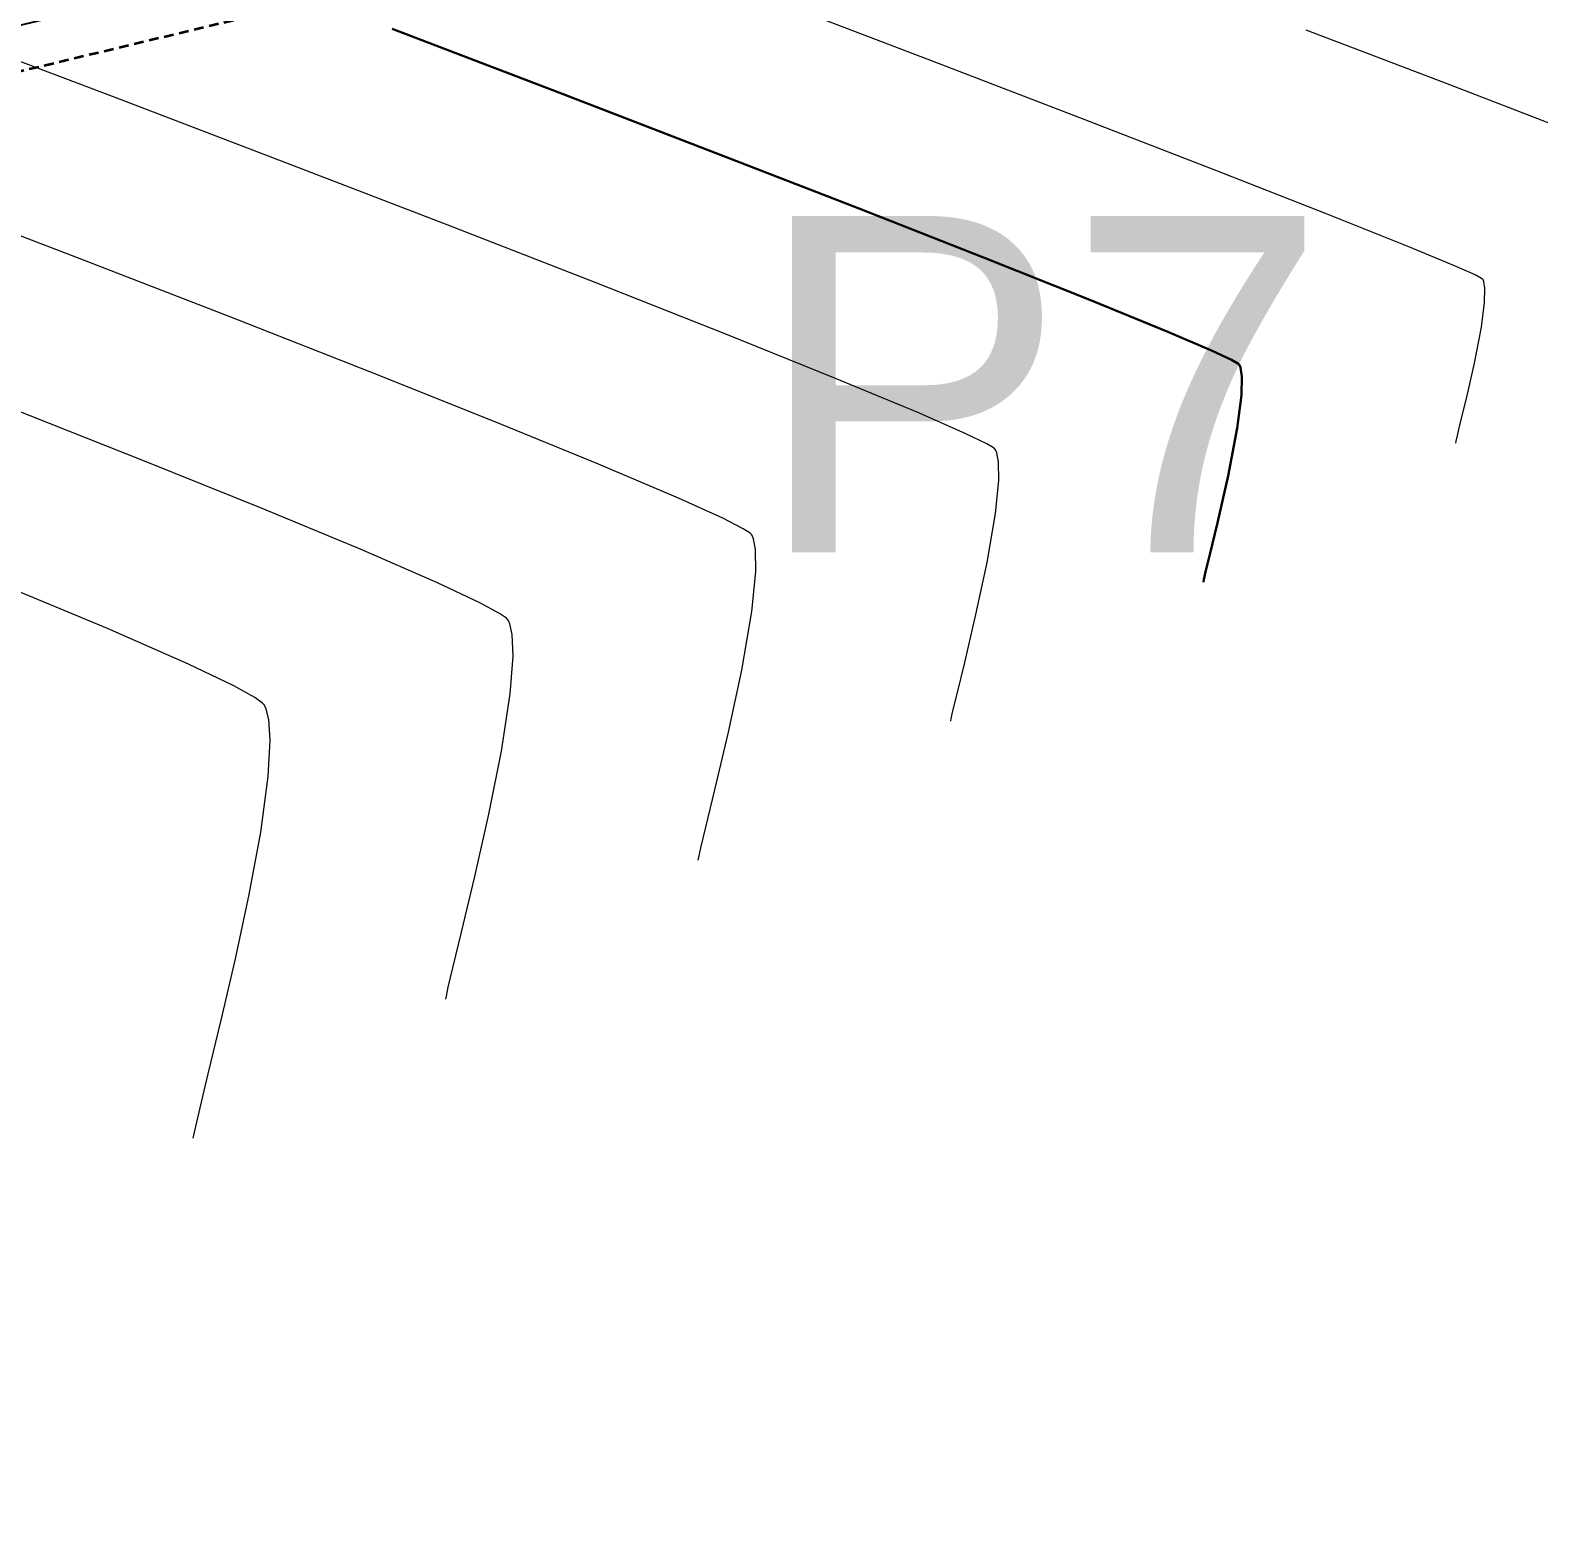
# Model space of a CAD drawing. Header units: millimetres. Extents: x 736950 to 740938, y 8500595 to 8502163.
# Drawn here: x 737953.38 to 737980.3, y 8501213.24 to 8501239.76 of the extents above; entities that cross this region are included whole.
import ezdxf
from ezdxf.enums import TextEntityAlignment as Align

# ---------------------------------------------------------------- set-up
doc = ezdxf.new("R2010")
doc.units = ezdxf.units.MM
doc.linetypes.add('DASHED', pattern=[0.75, 0.5, -0.25])
for name, color, linetype, lineweight in [('CONT-MJR', 80, 'Continuous', 30), ('CONT-MNR', 96, 'Continuous', 15), ('COTAS', 40, 'Continuous', 5), ('CUADROS', 9, 'Continuous', 20), ('PERIMETRO', 7, 'Continuous', 35), ('pista', 251, 'Continuous', 5)]:
    doc.layers.add(name, color=color, linetype=linetype, lineweight=lineweight)
doc.styles.add('COTAS', font='arial.ttf')
doc.styles.add('CUADROS', font='arial.ttf')
doc.dimstyles.new('Copy of GenDist', dxfattribs={"dimtxt": 2, "dimasz": 2, "dimexe": 0.18, "dimexo": 0.0625, "dimgap": 1, "dimtad": 2, "dimdec": 3, "dimzin": 1, "dimdsep": 46, "dimtxsty": 'COTAS', "dimcen": 0.09, "dimadec": 3, "dimazin": 0, "dimtfac": 1, "dimtdec": 3, "dimtofl": 0, "dimtmove": 0, "dimatfit": 3, "dimfxl": 1, "dimtolj": 1, "dimtzin": 0, "dimarcsym": 0})

# ---------------------------------------------------------------- blocks, each defined once
blk = doc.blocks.new('*D155')
at = {"layer": 'COTAS', "color": 0, "lineweight": -2, "transparency": 16777216}
for p, q in [((737966.6579041376, 8501242.309450852), (737966.4448905829, 8501243.199841607)), ((737894.410769413, 8501225.781604614), (737964.5416599361, 8501242.55944087)), ((737892.6367909918, 8501224.600933155), (737892.4237774368, 8501225.491323913))]:
    blk.add_line(p, q, dxfattribs=at)
at = {"layer": 'COTAS', "color": 0, "transparency": 16777216}
for points in [[(737964.4641031495, 8501242.883626089), (737964.6192167227, 8501242.235255651), (737966.4867712476, 8501243.024781588)], [(737894.3332126264, 8501226.105789833), (737894.4883261996, 8501225.457419395), (737892.4656581015, 8501225.316263894)]]:
    blk.add_solid(points, dxfattribs=at)
at = {"layer": 'Defpoints', "color": 0, "transparency": 16777216}
for p in [(737966.4867712476, 8501243.024781588), (737966.6724460351, 8501242.248666123), (737892.6513328892, 8501224.540148428)]:
    blk.add_point(p, dxfattribs=at)
at = {"layer": 'COTAS', "color": 0, "transparency": 16777216, "insert": (737929.0059539131, 8501236.13619969), "char_height": 2, "attachment_point": 5, "rotation": 13.45433814943491, "style": 'COTAS'}
blk.add_mtext('\\A1;76.110', dxfattribs=at)

msp = doc.modelspace()

# ---------------------------------------------------------------- hatches: boundary and pattern name
at = {"layer": 'pista'}
h = msp.add_hatch(dxfattribs=at)
h.set_pattern_fill('HONEY', color=256, scale=3, angle=9.94991650582834, style=0)
h.set_pattern_definition([(9.94991650582834, (1479841.21072825, -18.49207214638591), (0.4979252195647159, 0.4170677100899267), [0.375, -0.75]), (129.9499165058283, (1479841.21072825, -18.49207214638591), (-0.6101538418184378, 0.222682034283025), [0.3749999999999999, -0.7499999999999998]), (69.94991650582834, (1479841.21072825, -18.49207214638591), (-0.112228622253722, 0.6397497443729518), [-0.75, 0.375])])
h.paths.add_polyline_path([(737744.7999806425, 8501250.923935566), (737743.4751223363, 8501250.754223157), (737756.465848178, 8501242.026572531), (737763.5739612179, 8501242.006896213), (737770.002546867, 8501243.455222024), (737769.8468594846, 8501244.342704736), (737763.4750639071, 8501242.907173423), (737756.7405500773, 8501242.925815564)])
h.paths.add_polyline_path([(737794.2809870465, 8501256.017245878), (737809.7820272583, 8501263.709828075), (737823.391616501, 8501273.483615467), (737837.0791595323, 8501280.557800073), (737851.5530432165, 8501285.77819753), (737870.8510758049, 8501293.050216693, -0.9976846880626209), (737871.0089264096, 8501292.63424804), (737865.2748787645, 8501289.581801567, 0.7845063948290762), (737866.1540430214, 8501286.121818589), (737883.2588851704, 8501291.348365877), (737897.4188924351, 8501296.516943583), (737903.2981396064, 8501301.44146652, -0.5512150924587264), (737904.1219025984, 8501301.177325813), (737906.855912117, 8501297.98174819, 0.5618964424650519), (737910.2738656431, 8501298.536066804), (737914.22079628, 8501308.558674501), (737925.6412323939, 8501300.72656757, 0.340189525830376), (737928.7023693406, 8501300.894137181), (737936.9171069289, 8501306.117412793, -0.358727273887905), (737938.1716059428, 8501305.962964654), (737943.1732157968, 8501301.051021611, 0.3417074120720416), (737946.0555081918, 8501300.709858142), (737955.8779356404, 8501307.072689936), (737971.8320576148, 8501314.464803053), (737988.5677626224, 8501323.411181662), (738023.1375471824, 8501336.282937778), (738044.4246208373, 8501357.728329657), (738061.4456776979, 8501362.208386911), (738078.9085143938, 8501363.070318012), (738112.0997810266, 8501372.051506756), (738118.6561313582, 8501373.365123207), (738128.3493353954, 8501376.976906104), (738155.2251721952, 8501366.826195797), (738176.6167526407, 8501363.543890122), (738193.8053773039, 8501353.328603027), (738204.7313956148, 8501340.877429372), (738207.705198212, 8501335.751671141), (738214.35685511, 8501331.742925933), (738229.9282901662, 8501313.374534177), (738233.5603594936, 8501308.186787868), (738234.53883727, 8501308.358438132), (738230.6417003467, 8501313.924784988), (738214.9478837823, 8501332.43754055), (738208.3676942562, 8501336.403214611), (738205.4657963786, 8501341.405035153), (738194.387784551, 8501354.029418997), (738176.9261677533, 8501364.406946706), (738155.4549153853, 8501367.70147717), (738128.3514754312, 8501377.93815071), (738118.4090486554, 8501374.233504975), (738111.8936108743, 8501372.928085677), (738078.7671659255, 8501363.964436961), (738061.3074614278, 8501363.102660457), (738043.958527311, 8501358.536303693), (738022.6381405202, 8501337.057350922), (737988.196920163, 8501324.233464561), (737971.4304040315, 8501315.270615296), (737955.4419368334, 8501307.862588815), (737945.5806043665, 8501301.47455489, -0.3391433520832071), (737943.8038299843, 8501301.693147572), (737938.8116631231, 8501306.59581691, 0.3560082385246841), (737936.4342009705, 8501306.876887502), (737928.158540546, 8501301.61487459, -0.3502196171718997), (737926.1502499409, 8501301.468794718), (737914.5128481541, 8501309.44969617, 0.4302069892023044), (737913.4330382891, 8501309.014522241), (737909.4507249827, 8501298.90206584, -0.5704007069138802), (737907.5397775185, 8501298.566836312), (737904.9064502402, 8501301.644734057, 0.4931454261128044), (737902.7202336333, 8501302.131411942), (737896.9620044216, 8501297.308254998), (737882.9728831241, 8501292.20205278), (737866.0373022418, 8501287.027224885, -0.7384715771871906), (737865.6977918843, 8501288.787355538), (737871.5108758068, 8501291.881875956, 0.9119586051647783), (737870.5337161538, 8501293.892406015), (737851.2416702455, 8501286.62264278), (737836.7183275839, 8501281.384406622), (737822.9200107896, 8501274.252970394), (737809.3164408724, 8501264.483505804), (737793.8201376351, 8501256.79327439), (737778.9884914039, 8501246.402265295), (737769.846859484, 8501244.34270474), (737770.0025468671, 8501243.455222024), (737779.3594973255, 8501245.563292695)])
h.paths.add_polyline_path([(738260.5182952256, 8501271.251537092), (738234.538837269, 8501308.358438132), (738233.56035949, 8501308.186787868), (738259.6897886079, 8501270.86568047), (738269.3749442189, 8501234.589470252), (738274.5057655985, 8501215.583008338), (738279.7983711922, 8501189.602392923), (738280.7089290785, 8501189.641305126), (738275.382018582, 8501215.790318219), (738270.2441657205, 8501234.822827347)])

# ---------------------------------------------------------------- linework, layer by layer
at = {"layer": 'CONT-MJR', "extrusion": (0.3567580786924762, 0.9341968065068801, 0), "elevation": 8205104.188074804}
msp.add_lwpolyline([(2343483.0632021, 3590.000000000003), (2343486.243770806, 3590.000000000003)], dxfattribs=at)
at = {"layer": 'CONT-MJR', "extrusion": (-0.3589774543169796, -0.9333462311983163, 0), "elevation": -8199511.061067911}
msp.add_lwpolyline([(-2362975.205931092, 3590.000000000003), (-2362978.197974493, 3590.000000000003)], dxfattribs=at)
at = {"layer": 'CONT-MJR', "extrusion": (-0.3616185628577819, -0.9323261312419986, 0), "elevation": -8192787.996254339}
msp.add_lwpolyline([(-2386177.962106901, 3590.00000000001), (-2386180.695766964, 3590.00000000001)], dxfattribs=at)
at = {"layer": 'CONT-MJR', "extrusion": (-0.3650460350281111, -0.9309894694948249, 0), "elevation": -8183954.083818959}
msp.add_lwpolyline([(-2416299.722278249, 3590.00000000001), (-2416302.127706073, 3590.00000000001)], dxfattribs=at)
at = {"layer": 'CONT-MJR', "extrusion": (-0.3699996203476223, -0.929031905233946, 0), "elevation": -8170967.967934499}
msp.add_lwpolyline([(-2459853.935757729, 3590.00000000001), (-2459855.943124973, 3590.00000000001)], dxfattribs=at)
at = {"layer": 'CONT-MJR', "elevation": 3590}
for points in [[(737973.6825775583, 8501234.378754782), (737972.257474123, 8501234.961196687)], [(737974.9310659154, 8501233.813806303), (737974.8145476612, 8501233.8800528)], [(737974.9522300123, 8501233.794386344), (737974.9310659154, 8501233.813806303)], [(737974.9755996445, 8501233.739195863), (737974.9522300123, 8501233.794386344)], [(737975.0016130006, 8501233.581520382), (737974.9755996445, 8501233.739195863)], [(737974.9952047159, 8501233.244522236), (737975.0016130006, 8501233.581520382)], [(737974.9197428693, 8501232.657323385), (737974.9952047159, 8501233.244522236)], [(737974.3149259738, 8501229.914076744), (737974.3231625637, 8501229.957416665)], [(737974.3231625637, 8501229.957416665), (737974.3538224328, 8501230.093842871)]]:
    msp.add_lwpolyline(points, dxfattribs=at)
at = {"layer": 'CONT-MJR', "extrusion": (0.3936325137721123, 0.9192678848417626, 0), "elevation": 8105402.181672658}
msp.add_lwpolyline([(2667965.904409476, 3590.00000000001), (2667966.75242319, 3590.00000000001)], dxfattribs=at)
at = {"layer": 'CONT-MJR', "extrusion": (-0.42380188736115, -0.9057549118106549, 0), "elevation": -8012789.462539272}
msp.add_lwpolyline([(-2934414.650195828, 3590.00000000001), (-2934415.039283785, 3590.00000000001)], dxfattribs=at)
at = {"layer": 'CONT-MJR', "extrusion": (0.9819478429267731, -0.1891518801689729, 0), "elevation": -883371.2603110232}
msp.add_lwpolyline([(8487355.548991201, 3590), (8487356.41366425, 3590)], dxfattribs=at)
at = {"layer": 'CONT-MJR', "extrusion": (0.9750941442725463, -0.2217913654888099, 0), "elevation": -1165904.947710583}
msp.add_lwpolyline([(8453176.923935004, 3590.00000000001), (8453177.784208683, 3590.00000000001)], dxfattribs=at)
at = {"layer": 'CONT-MJR', "extrusion": (0.9719718715874895, -0.2350971731916673, 0), "elevation": -1281324.850054927}
msp.add_lwpolyline([(8436452.52975868, 3590), (8436453.110346489, 3590)], dxfattribs=at)
at = {"layer": 'CONT-MJR', "extrusion": (0.9721250479132164, -0.2344629847539408, 0), "elevation": -1275820.427814067}
msp.add_lwpolyline([(8437286.381967349, 3590), (8437286.702146148, 3590)], dxfattribs=at)
at = {"layer": 'CONT-MNR'}
for points, elevation in [([(737969.5108074414, 8501239.194278479), (737966.5801061575, 8501240.314894978)], 3589), ([(737954.900201049, 8501238.554720169), (737951.7659291461, 8501239.741606746)], 3591), ([(737980.6998098315, 8501238.014722884), (737978.6345166794, 8501238.808823936)], 3588), ([(737979.2804580613, 8501235.330025129), (737979.1624944836, 8501235.391307099)], 3589), ([(737979.3002321533, 8501235.31395653), (737979.2804580613, 8501235.330025129)], 3589), ([(737979.3178243733, 8501235.272410173), (737979.3002321533, 8501235.31395653)], 3589), ([(737979.3374067394, 8501235.153715031), (737979.3178243733, 8501235.272410173)], 3589), ([(737965.7963300439, 8501234.332908867), (737963.4627206451, 8501235.2543955)], 3591), ([(737979.3325827029, 8501234.900029158), (737979.3374067394, 8501235.153715031)], 3589), ([(737959.4448284537, 8501233.663096191), (737956.9344067837, 8501234.648010634)], 3592), ([(737967.749424994, 8501233.546654647), (737965.7963300439, 8501234.332908867)], 3591), ([(737979.1526556636, 8501233.818837594), (737979.2757764424, 8501234.457996897)], 3589), ([(737969.249865968, 8501232.923185809), (737967.749424994, 8501233.546654647)], 3591), ([(737970.0758301206, 8501232.56013181), (737969.249865968, 8501232.923185809)], 3591), ([(737963.5204212872, 8501232.019156547), (737961.6627101447, 8501232.778205367)], 3592), ([(737978.8497621709, 8501232.528256927), (737978.9062735144, 8501232.762562964)], 3589), ([(737978.8266819972, 8501232.425557842), (737978.8497621709, 8501232.528256927)], 3589), ([(737957.5235480157, 8501231.224193467), (737955.41889508, 8501232.072800322)], 3593), ([(737970.6297618197, 8501232.217083428), (737970.6042278708, 8501232.274816161)], 3591), ([(737970.6616151353, 8501232.0576612), (737970.6297618197, 8501232.217083428)], 3591), ([(737970.6663747017, 8501231.722578246), (737970.6616151353, 8501232.0576612)], 3591), ([(737965.7407947837, 8501231.052402811), (737964.9503313117, 8501231.411768116)], 3592), ([(737970.455176111, 8501230.260722846), (737970.6064609711, 8501231.13573348)], 3591), ([(737966.2562257292, 8501230.755245978), (737966.2302337608, 8501230.783065422)], 3592), ([(737966.2868209173, 8501230.68606969), (737966.2562257292, 8501230.755245978)], 3592), ([(737960.6492131609, 8501229.900548024), (737959.2880773968, 8501230.492075259)], 3593), ([(737966.3249880712, 8501230.495047415), (737966.2868209173, 8501230.68606969)], 3592), ([(737966.3306910602, 8501230.09354564), (737966.3249880712, 8501230.495047415)], 3592), ([(737966.2589014658, 8501229.39037882), (737966.3306910602, 8501230.09354564)], 3592), ([(737954.7615540012, 8501229.083796814), (737952.9010008506, 8501229.857676908)], 3594), ([(737961.9826214364, 8501228.98006345), (737961.9399301728, 8501229.166302664)], 3593), ([(737970.0568056487, 8501228.480692158), (737970.2580241982, 8501229.336980462)], 3591), ([(737961.9473084686, 8501227.920851335), (737961.999546085, 8501228.59501526)], 3593), ([(737969.9209927095, 8501227.922305332), (737970.0568056487, 8501228.480692158)], 3591), ([(737957.5602214468, 8501227.71610561), (737957.5287418582, 8501227.753289694)], 3594), ([(737961.7899461336, 8501226.898030113), (737961.9473084686, 8501227.920851335)], 3593), ([(737957.592807526, 8501227.646614842), (737957.5602214468, 8501227.71610561)], 3594), ([(737957.6391573303, 8501227.464432798), (737957.592807526, 8501227.646614842)], 3594), ([(737969.8177912605, 8501227.480222672), (737969.8478557201, 8501227.616429215)], 3591), ([(737961.316933444, 8501224.66502916), (737961.5667863567, 8501225.776525423)], 3593), ([(737957.0446197768, 8501223.193039661), (737957.289997131, 8501224.341112696)], 3594), ([(737960.8081936613, 8501222.531269865), (737960.8423786281, 8501222.688684812)], 3593), ([(737960.7982589537, 8501222.477509884), (737960.8081936613, 8501222.531269865)], 3593)]:
    msp.add_lwpolyline(points, dxfattribs=dict(at, elevation=elevation))
at = {"layer": 'CONT-MNR', "extrusion": (-0.3566306320182047, -0.9342454668374345, 0), "elevation": -8205429.606489849}
msp.add_lwpolyline([(-2342348.975408481, 3588), (-2342351.632169836, 3588)], dxfattribs=at)
at = {"layer": 'CONT-MNR', "extrusion": (-0.3590816000910272, -0.9333061686692464, 0), "elevation": -8199250.254112016}
msp.add_lwpolyline([(-2363884.209531521, 3589.000000000013), (-2363887.075911662, 3589.000000000013)], dxfattribs=at)
at = {"layer": 'CONT-MNR', "extrusion": (-0.3567698093272316, -0.9341923266397616, 0), "elevation": -8205071.85379051}
msp.add_lwpolyline([(-2343590.196412206, 3591.000000000013), (-2343593.453038795, 3591.000000000013)], dxfattribs=at)
at = {"layer": 'CONT-MNR', "extrusion": (0.361576517246174, 0.9323424382576004, 0), "elevation": 8192898.531822654}
msp.add_lwpolyline([(2385802.779846927, 3589.00000000001), (2385805.300708016, 3589.00000000001)], dxfattribs=at)
at = {"layer": 'CONT-MNR', "extrusion": (-0.3596243029142477, -0.93309718719619, 0), "elevation": -8197868.309616832}
msp.add_lwpolyline([(-2368662.006295084, 3591), (-2368665.090882358, 3591)], dxfattribs=at)
at = {"layer": 'CONT-MNR', "extrusion": (-0.3651790493738789, -0.9309373028826325, 0), "elevation": -8183611.719603267}
msp.add_lwpolyline([(-2417463.613209723, 3589.00000000001), (-2417465.714304825, 3589.00000000001)], dxfattribs=at)
at = {"layer": 'CONT-MNR', "extrusion": (-0.3575623640079127, -0.9338892631597565, 0), "elevation": -8203077.398430407}
msp.add_lwpolyline([(-2350554.433209535, 3592), (-2350557.530589527, 3592)], dxfattribs=at)
at = {"layer": 'CONT-MNR', "extrusion": (-0.3712496155176068, -0.9285331027906487, 0), "elevation": -8167652.981170132}
msp.add_lwpolyline([(-2470843.567642051, 3589.000000000013), (-2470845.174753699, 3589.000000000013)], dxfattribs=at)
at = {"layer": 'CONT-MNR', "extrusion": (-0.3629755042153603, -0.931798681765329, 0), "elevation": -8189302.463396207}
msp.add_lwpolyline([(-2398106.771163528, 3591), (-2398109.606523107, 3591)], dxfattribs=at)
at = {"layer": 'CONT-MNR', "extrusion": (-0.3825140278259198, -0.9239496839743988, 0), "elevation": -8137001.144924911}
msp.add_lwpolyline([(-2569986.575800259, 3589), (-2569987.45601334, 3589)], dxfattribs=at)
at = {"layer": 'CONT-MNR', "extrusion": (-0.3610776628992466, -0.9325357480307219, 0), "elevation": -8194164.976863191}
msp.add_lwpolyline([(-2381434.716620291, 3592), (-2381437.649838764, 3592)], dxfattribs=at)
at = {"layer": 'CONT-MNR', "extrusion": (-0.4051855561795193, -0.9142344694133412, 0), "elevation": -8071140.924733785}
msp.add_lwpolyline([(-2769891.802178534, 3589), (-2769892.201041454, 3589)], dxfattribs=at)
at = {"layer": 'CONT-MNR', "extrusion": (0.9918432826163543, -0.1274633387637987, 0), "elevation": -351635.9402411908}
msp.add_lwpolyline([(8525957.593539871, 3589.000000000013), (8525958.039207313, 3589.000000000013)], dxfattribs=at)
at = {"layer": 'CONT-MNR', "extrusion": (-0.3705739665975187, -0.9288029582641204, 0), "elevation": -8169439.533836463}
msp.add_lwpolyline([(-2464914.576177717, 3592.000000000013), (-2464916.964070296, 3592.000000000013)], dxfattribs=at)
at = {"layer": 'CONT-MNR', "extrusion": (0.9750941442693154, -0.2217913655030138, 0), "elevation": -1165901.106793022}
msp.add_lwpolyline([(8453180.072195204, 3589.000000000006), (8453180.719793068, 3589.000000000006)], dxfattribs=at)
at = {"layer": 'CONT-MNR', "extrusion": (0.9719718716813566, -0.2350971728035895, 0), "elevation": -1281321.049031776}
msp.add_lwpolyline([(8436455.874280797, 3589.00000000001), (8436456.311336385, 3589.00000000001)], dxfattribs=at)
at = {"layer": 'CONT-MNR', "extrusion": (0.367478996329396, 0.9300318205613933, 0), "elevation": 8177599.458352801}
msp.add_lwpolyline([(2437702.207947797, 3593.000000000006), (2437704.768619781, 3593.000000000006)], dxfattribs=at)
at = {"layer": 'CONT-MNR', "extrusion": (0.4384954177536918, 0.8987334246644082, 0), "elevation": 7963938.349326696}
msp.add_lwpolyline([(3064512.730023469, 3591.00000000001), (3064513.149325631, 3591.00000000001)], dxfattribs=at)
at = {"layer": 'CONT-MNR', "extrusion": (-0.5191424241904229, -0.8546877461422335, 0), "elevation": -7649010.908885885}
msp.add_lwpolyline([(-3782615.932880905, 3591), (-3782616.081509851, 3591)], dxfattribs=at)
at = {"layer": 'CONT-MNR', "extrusion": (0.9824161169781569, -0.1867045074484285, 0), "elevation": -862216.1193973628}
msp.add_lwpolyline([(8489531.689178944, 3589.000000000006), (8489531.722388376, 3589.000000000006)], dxfattribs=at)
at = {"layer": 'CONT-MNR', "extrusion": (0.7037448684795317, 0.7104527852635436, 0), "elevation": 6559067.173629583}
msp.add_lwpolyline([(5458405.31793814, 3591.000000000003), (5458405.352459151, 3591.000000000003)], dxfattribs=at)
at = {"layer": 'CONT-MNR', "extrusion": (0.3909643522924277, 0.9204058209488697, 0), "elevation": 8113100.865445558}
msp.add_lwpolyline([(2644451.196648784, 3592.00000000001), (2644452.750213517, 3592.00000000001)], dxfattribs=at)
at = {"layer": 'CONT-MNR', "extrusion": (0.9948287292527666, -0.1015667241439128, 0), "elevation": -129287.8369952234}
msp.add_lwpolyline([(8532222.22485853, 3591), (8532222.8147538, 3591)], dxfattribs=at)
at = {"layer": 'CONT-MNR', "extrusion": (-0.3832312309245878, -0.9236524366037397, 0), "elevation": -8134991.304477464}
msp.add_lwpolyline([(-2576319.131304592, 3593.00000000001), (-2576321.041687018, 3593.00000000001)], dxfattribs=at)
at = {"layer": 'CONT-MNR', "extrusion": (-0.4570845680086341, -0.8894232387836292, 0), "elevation": -7898505.208112431}
msp.add_lwpolyline([(-3229417.234657957, 3592.00000000001), (-3229417.64384007, 3592.00000000001)], dxfattribs=at)
at = {"layer": 'CONT-MNR', "extrusion": (-0.5484015904801598, -0.8362151012501694, 0), "elevation": -7513559.414392949}
msp.add_lwpolyline([(-4044989.97653784, 3592.000000000003), (-4044990.126622305, 3592.000000000003)], dxfattribs=at)
at = {"layer": 'CONT-MNR', "extrusion": (0.977974066100369, -0.2087264382753446, 0), "elevation": -1052715.546568738}
msp.add_lwpolyline([(8468015.725049054, 3591.000000000003), (8468016.669595966, 3591.000000000003)], dxfattribs=at)
at = {"layer": 'CONT-MNR', "extrusion": (-0.425855257862703, -0.9047913015445556, 0), "elevation": -8006103.289009539}
msp.add_lwpolyline([(-2952592.239663735, 3593.00000000001), (-2952593.075157759, 3593.00000000001)], dxfattribs=at)
at = {"layer": 'CONT-MNR', "extrusion": (-0.4760368928015905, -0.8794253104680392, 0), "elevation": -7827493.286070805}
msp.add_lwpolyline([(-3397916.55996385, 3593.000000000003), (-3397916.959628113, 3593.000000000003)], dxfattribs=at)
at = {"layer": 'CONT-MNR', "extrusion": (0.5760778744818824, 0.8173948143537715, 0), "elevation": 7373984.230206747}
msp.add_lwpolyline([(4294163.872115889, 3593.000000000003), (4294164.023954174, 3593.000000000003)], dxfattribs=at)
at = {"layer": 'CONT-MNR', "extrusion": (0.9853806339703964, -0.1703672685585461, 0), "elevation": -721153.5705833861}
msp.add_lwpolyline([(8502671.038029771, 3592.000000000013), (8502672.102036666, 3592.000000000013)], dxfattribs=at)
at = {"layer": 'CONT-MNR', "extrusion": (-0.4012946222298018, -0.9159490303338068, 0), "elevation": -8082829.813209759}
msp.add_lwpolyline([(-2735566.988739038, 3594.000000000013), (-2735568.565395645, 3594.000000000013)], dxfattribs=at)
at = {"layer": 'CONT-MNR', "extrusion": (0.7520141267169999, 0.6591469890836703, 0), "elevation": 6158517.434168946}
msp.add_lwpolyline([(5906619.109823744, 3593), (5906619.151507929, 3593)], dxfattribs=at)
at = {"layer": 'CONT-MNR', "extrusion": (0.9095084089761634, 0.4156855229637522, 0), "elevation": 4205020.481700086}
msp.add_lwpolyline([(7425179.318458481, 3593.00000000001), (7425179.394733896, 3593.00000000001)], dxfattribs=at)
at = {"layer": 'CONT-MNR', "extrusion": (0.9990353929858519, 0.04391222565077615, 0), "elevation": 1110558.02459829}
msp.add_lwpolyline([(8460622.696437864, 3593.000000000013), (8460623.081857838, 3593.000000000013)], dxfattribs=at)
at = {"layer": 'CONT-MNR', "extrusion": (0.431700463110975, 0.9020170232039801, 0), "elevation": 7986828.81678436}
msp.add_lwpolyline([(3004334.304004736, 3594.000000000006), (3004335.199436663, 3594.000000000006)], dxfattribs=at)
at = {"layer": 'CONT-MNR', "extrusion": (0.9779740661082867, -0.2087264382382462, 0), "elevation": -1052719.426871139}
msp.add_lwpolyline([(8468012.747622373, 3592), (8468013.879393646, 3592)], dxfattribs=at)
at = {"layer": 'CONT-MNR', "extrusion": (-0.4866294663236927, -0.8736084720889089, 0), "elevation": -7785856.487931273}
msp.add_lwpolyline([(-3492262.143263932, 3594.00000000001), (-3492262.577209102, 3594.00000000001)], dxfattribs=at)
at = {"layer": 'CONT-MNR', "extrusion": (0.5919484479321375, 0.8059758277955572, 0), "elevation": 7288616.889514813}
msp.add_lwpolyline([(4437512.643971766, 3594.00000000001), (4437512.813031115, 3594.00000000001)], dxfattribs=at)
at = {"layer": 'CONT-MNR', "extrusion": (0.972584141639531, -0.2325512576429048, 0), "elevation": -1259233.402676597}
msp.add_lwpolyline([(8439774.980428476, 3591.000000000003), (8439775.294926835, 3591.000000000003)], dxfattribs=at)
at = {"layer": 'CONT-MNR', "extrusion": (0.9975070912812574, 0.07056630104806105, 0), "elevation": 1336018.154657823}
msp.add_lwpolyline([(8427959.367700992, 3594.000000000013), (8427959.73944122, 3594.000000000013)], dxfattribs=at)
at = {"layer": 'CONT-MNR', "extrusion": (0.9829387098656797, -0.1839333918775854, 0), "elevation": -838280.5049407419}
msp.add_lwpolyline([(8491922.81759171, 3591.000000000013), (8491922.863374365, 3591.000000000013)], dxfattribs=at)
at = {"layer": 'CONT-MNR', "extrusion": (0.9734832950748616, -0.228758112883871, 0), "elevation": -1226327.280557078}
msp.add_lwpolyline([(8444617.320274875, 3592), (8444618.374240983, 3592)], dxfattribs=at)
at = {"layer": 'CONT-MNR', "extrusion": (0.9985160301878713, -0.05445858479481794, 0), "elevation": 273897.7619537265}
msp.add_lwpolyline([(8528799.01117684, 3594.000000000013), (8528799.659341916, 3594.000000000013)], dxfattribs=at)
at = {"layer": 'CONT-MNR', "extrusion": (0.9807721219239562, -0.1951564625032455, 0), "elevation": -935297.0177327268}
msp.add_lwpolyline([(8481783.212634863, 3593.000000000013), (8481784.356126465, 3593.000000000013)], dxfattribs=at)
at = {"layer": 'CONT-MNR', "extrusion": (0.9909316385981006, -0.1343669885994447, 0), "elevation": -411018.6334043328}
msp.add_lwpolyline([(8523290.396247046, 3594), (8523291.397109954, 3594)], dxfattribs=at)
at = {"layer": 'CONT-MNR', "extrusion": (0.9716719521792071, -0.2363336991379959, 0), "elevation": -1292065.761717016}
msp.add_lwpolyline([(8434808.518060341, 3592.000000000003), (8434809.206634356, 3592.000000000003)], dxfattribs=at)
at = {"layer": 'CONT-MNR', "extrusion": (0.9833760086698637, -0.1815809064095905, 0), "elevation": -817970.5270443097}
msp.add_lwpolyline([(8493899.014979744, 3594.00000000001), (8493900.147320408, 3594.00000000001)], dxfattribs=at)
at = {"layer": 'CONT-MNR', "extrusion": (0.9725841418365503, -0.2325512568189239, 0), "elevation": -1259237.202030933}
msp.add_lwpolyline([(8439771.559534624, 3592.000000000003), (8439771.936371615, 3592.000000000003)], dxfattribs=at)
at = {"layer": 'CONT-MNR', "extrusion": (0.9764952631058973, -0.2155388622307927, 0), "elevation": -1111724.732920787}
msp.add_lwpolyline([(8460466.15726755, 3592.00000000001), (8460466.324400838, 3592.00000000001)], dxfattribs=at)
at = {"layer": 'CONT-MNR', "extrusion": (0.982938710829323, -0.1839333867278821, 0), "elevation": -838284.4331915815}
msp.add_lwpolyline([(8491919.55669828, 3592.000000000013), (8491919.611555796, 3592.000000000013)], dxfattribs=at)
at = {"layer": 'CONT-MNR', "extrusion": (0.9725713533320798, -0.2326047348568104, 0), "elevation": -1259705.072450603}
msp.add_lwpolyline([(8439699.853112396, 3593.000000000013), (8439700.873907361, 3593.000000000013)], dxfattribs=at)
at = {"layer": 'CONT-MNR', "extrusion": (0.9716318432419421, -0.2364985437550646, 0), "elevation": -1293500.534711904}
msp.add_lwpolyline([(8434585.692819059, 3593), (8434586.347111702, 3593)], dxfattribs=at)
at = {"layer": 'CONT-MNR', "extrusion": (0.9741992768730565, -0.2256895410514495, 0), "elevation": -1199719.941581096}
msp.add_lwpolyline([(8448433.54944364, 3594.00000000001), (8448434.673911622, 3594.00000000001)], dxfattribs=at)
at = {"layer": 'CONT-MNR', "extrusion": (0.9730827069969863, -0.2304561679439657, 0), "elevation": -1241062.269513027}
msp.add_lwpolyline([(8442460.414516896, 3593), (8442460.771955002, 3593)], dxfattribs=at)
at = {"layer": 'CONT-MNR', "extrusion": (0.9720488928526121, -0.2347785124410048, 0), "elevation": -1278574.196493087}
msp.add_lwpolyline([(8436858.94230419, 3594), (8436859.925449405, 3594)], dxfattribs=at)
at = {"layer": 'CONT-MNR', "extrusion": (0.9717357504374972, -0.2360712420471295, 0), "elevation": -1289795.062250915}
msp.add_lwpolyline([(8435150.204769244, 3594.00000000001), (8435150.827677561, 3594.00000000001)], dxfattribs=at)
at = {"layer": 'CONT-MNR', "extrusion": (0.9735856525718631, -0.2283220907100744, 0), "elevation": -1222552.670619577}
msp.add_lwpolyline([(8445157.754055994, 3594), (8445158.094860412, 3594)], dxfattribs=at)
at = {"layer": 'CONT-MNR', "extrusion": (0.9778604609151187, -0.2092580201064506, 0), "elevation": -1057330.186519575}
msp.add_lwpolyline([(8467430.233423075, 3594), (8467430.389439622, 3594)], dxfattribs=at)
at = {"layer": 'CONT-MNR', "extrusion": (0.9836824491442605, -0.1799134215269926, 0), "elevation": -803568.9237438027}
msp.add_lwpolyline([(8495269.150548015, 3594), (8495269.205034401, 3594)], dxfattribs=at)
at = {"layer": 'PERIMETRO', "linetype": 'DASHED', "ltscale": 0.35}
msp.add_lwpolyline([(737683.200969866, 8501281.329551859), (737744.6024409891, 8501182.423775388), (737752.754863814, 8501178.840202238), (737760.1534312089, 8501181.935448542), (737818.0712830903, 8501217.512164854), (737892.6513328891, 8501224.540148428), (737966.6724460352, 8501242.248666123), (737994.6087461784, 8501268.421881564), (738169.7309229737, 8501324.89666196), (738221.1104446506, 8501260.626977284), (738220.501630505, 8501242.23256058), (738236.8284346196, 8501144.032219619), (738320.8206677334, 8501132.278902221)], dxfattribs=at)

# ---------------------------------------------------------------- texts
at = {"layer": 'CUADROS', "style": 'CUADROS'}
msp.add_text('P7', height=6, dxfattribs=at).set_placement((737971.4124141752, 8501233.443400538), align=Align.MIDDLE_CENTER)

# ---------------------------------------------------------------- dimensions: what is measured, and where the dimension line sits
at = {"layer": 'COTAS'}
dim = msp.add_aligned_dim(p1=(737892.6513328891, 8501224.540148428), p2=(737966.6724460353, 8501242.248666123), distance=0.798016505607991, dimstyle='Copy of GenDist', dxfattribs=at)
dim.commit()
dim.dimension.update_dxf_attribs({"geometry": '*D155', "text_midpoint": (737929.0059539131, 8501236.13619969)})

doc.saveas('drawing.dxf')
